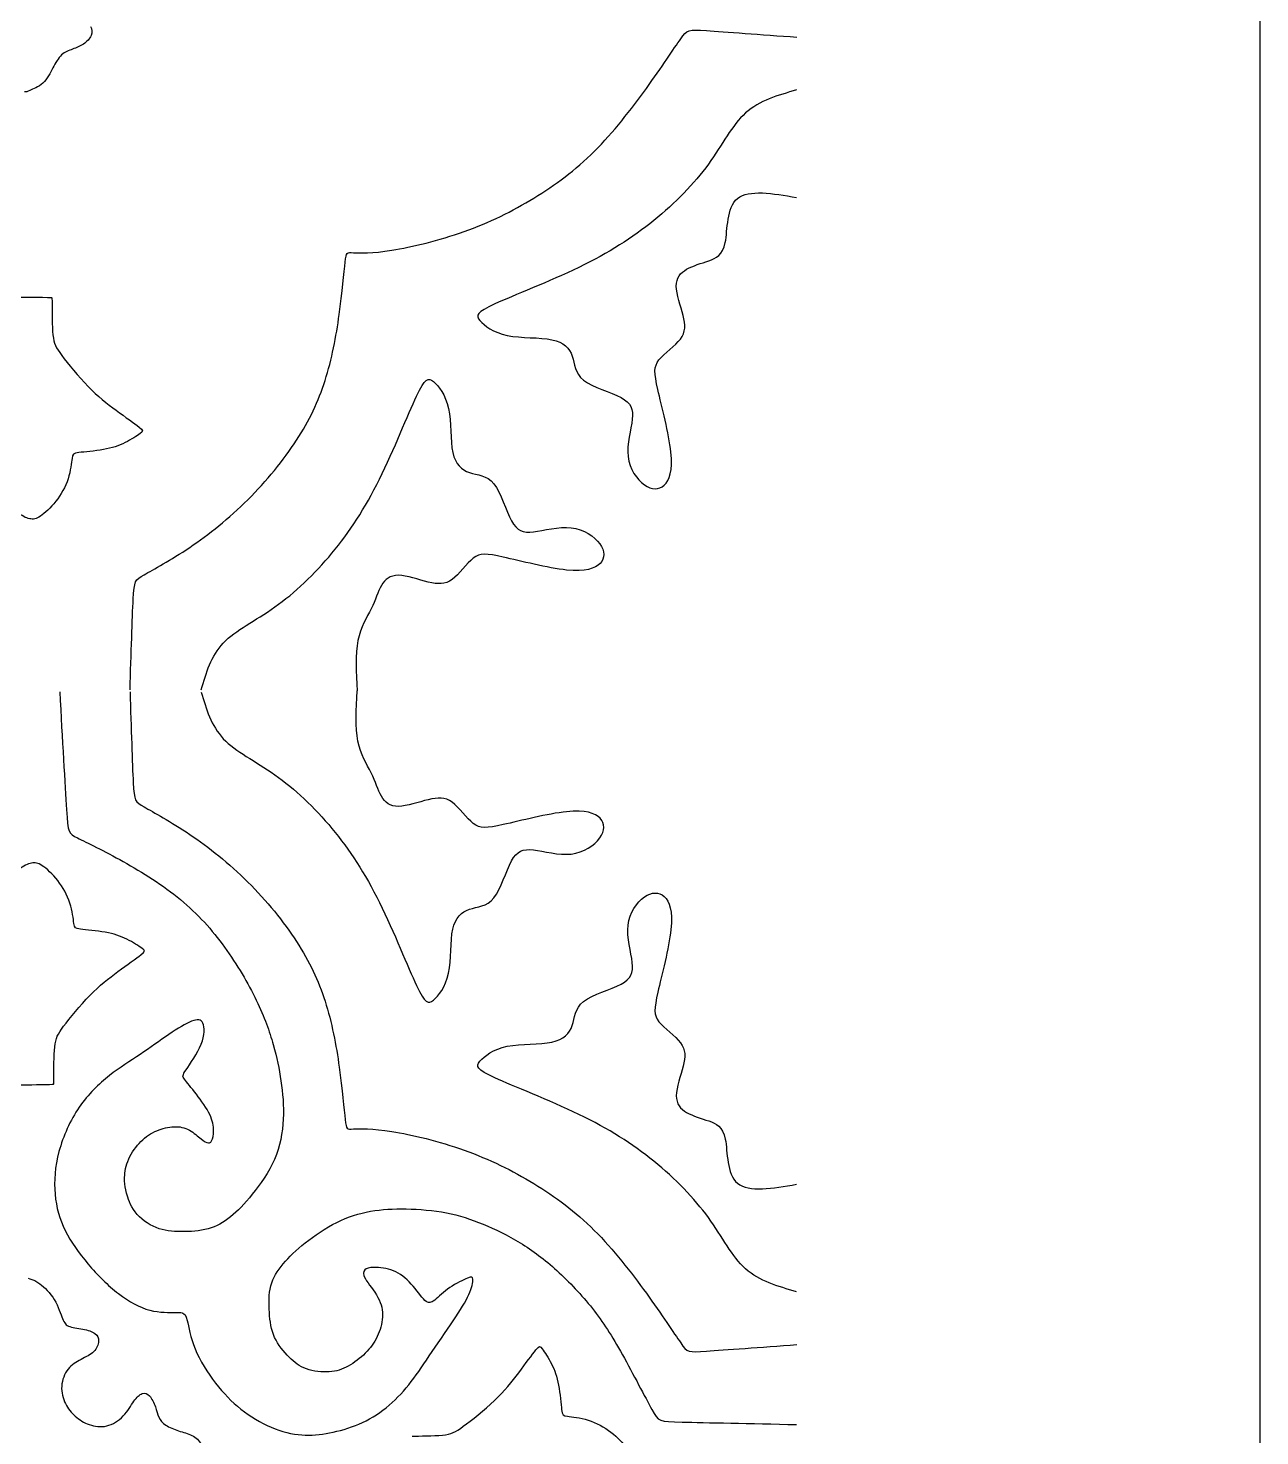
# Model space of a CAD drawing. Extents: x 13 to 543, y 34 to 294.
# Drawn here: x 154.35 to 172.11, y 149.32 to 169.61 of the extents above; entities that cross this region are included whole.
import ezdxf

# ---------------------------------------------------------------- set-up
doc = ezdxf.new("R2010")
doc.units = 0
doc.layers.add('Stand___Spine_003_contour', color=7, linetype='CONTINUOUS')

msp = doc.modelspace()

# ---------------------------------------------------------------- linework, layer by layer
at = {"layer": 'Stand___Spine_003_contour', "color": 7}
msp.add_lwpolyline([(172.110807, 190.067157), (172.110807, 140.217143)], dxfattribs=at)
for points in [[(155.251481, 169.631941), (155.27558, 169.599626), (155.279438, 169.550073), (155.260142, 169.503396)], [(163.760682, 169.456259), (163.856728, 169.593437), (163.868741, 169.593437), (164.132372, 169.574785)], [(155.260142, 169.503396), (155.240838, 169.456719), (155.198443, 169.412976), (155.150164, 169.380569)], [(163.265594, 168.741789), (163.484621, 169.044749), (163.664635, 169.31908), (163.760682, 169.456259)], [(164.132372, 169.574785), (164.396004, 169.556124), (164.916857, 169.518433), (165.434847, 169.480937)], [(154.83463, 169.224392), (154.787306, 169.180571), (154.748762, 169.112114), (154.70955, 169.036675)], [(154.992887, 169.307237), (154.937845, 169.287224), (154.881958, 169.268213), (154.83463, 169.224392)], [(155.150164, 169.380569), (155.101888, 169.348164), (155.047928, 169.327248), (154.992887, 169.307237)], [(154.70955, 169.036675), (154.670338, 168.961236), (154.629103, 168.875989), (154.566441, 168.818823)], [(154.566441, 168.818823), (154.503776, 168.761656), (154.419089, 168.731217), (154.37667, 168.712191)], [(154.37667, 168.712191), (154.334251, 168.693168), (154.334251, 168.685561), (154.29819, 168.694182)], [(162.515511, 167.834892), (162.788528, 168.107243), (163.046569, 168.438829), (163.265594, 168.741789)], [(165.430517, 168.719305), (165.163649, 168.642807), (164.896736, 168.566294), (164.696766, 168.388436)], [(164.696766, 168.388436), (164.496795, 168.210576), (164.363866, 167.931504), (164.160216, 167.651017)], [(161.644422, 167.160892), (161.954439, 167.349367), (162.242495, 167.562541), (162.515511, 167.834892)], [(164.160216, 167.651017), (163.956566, 167.37053), (163.68215, 167.088593), (163.373826, 166.838787)], [(160.638919, 166.679121), (161.00153, 166.808189), (161.334405, 166.972417), (161.644422, 167.160892)], [(164.581035, 167.156333), (164.742977, 167.288153), (165.087255, 167.229259), (165.431479, 167.170383)], [(164.40316, 166.519913), (164.439578, 166.702039), (164.419093, 167.024512), (164.581035, 167.156333)], [(163.373826, 166.838787), (163.065502, 166.588981), (162.723222, 166.371269), (162.293249, 166.163322)], [(159.597164, 166.409898), (159.882113, 166.455279), (160.276305, 166.55005), (160.638919, 166.679121)], [(158.923139, 166.239155), (158.940167, 166.384227), (158.950179, 166.378302), (159.042516, 166.373402)], [(159.042516, 166.373402), (159.134856, 166.368501), (159.312218, 166.364518), (159.597164, 166.409898)], [(164.165889, 166.258228), (164.273358, 166.295903), (164.366742, 166.337785), (164.40316, 166.519913)], [(158.83809, 165.483258), (158.8821, 165.798074), (158.906098, 166.094081), (158.923139, 166.239155)], [(162.293249, 166.163322), (161.863275, 165.955374), (161.34564, 165.757209), (161.081128, 165.635762)], [(163.846245, 166.135414), (163.936794, 166.187062), (164.058421, 166.220553), (164.165889, 166.258228)], [(163.697737, 165.893947), (163.696318, 166.014021), (163.755696, 166.083767), (163.846245, 166.135414)], [(163.795299, 165.468302), (163.761345, 165.603727), (163.699154, 165.773876), (163.697737, 165.893947)], [(154.065476, 165.733484), (154.189191, 165.73445), (154.434852, 165.73445), (154.559873, 165.732518)], [(154.559873, 165.732518), (154.684893, 165.730587), (154.690896, 165.72658), (154.693859, 165.724624)], [(154.693859, 165.724624), (154.69682, 165.722693), (154.696795, 165.722693), (154.696795, 165.620996)], [(154.696788, 165.620952), (154.696788, 165.519275), (154.696788, 165.315986), (154.710318, 165.188688)], [(161.081128, 165.635762), (160.816616, 165.514317), (160.805302, 165.469661), (160.866094, 165.397136)], [(158.634065, 164.532947), (158.73008, 164.834925), (158.79408, 165.16844), (158.83809, 165.483258)], [(160.866094, 165.397136), (160.926887, 165.324611), (161.059972, 165.224027), (161.260735, 165.182183)], [(163.758535, 165.130627), (163.834901, 165.232539), (163.829252, 165.332877), (163.795299, 165.468302)], [(154.710318, 165.188688), (154.723847, 165.061389), (154.750846, 165.010057), (154.838755, 164.892763)], [(161.260735, 165.182183), (161.461498, 165.140339), (161.730374, 165.157096), (161.904334, 165.120785)], [(163.447436, 164.829145), (163.523878, 164.925519), (163.682168, 165.028715), (163.758535, 165.130627)], [(161.904334, 165.120785), (162.078293, 165.084474), (162.157515, 164.995135), (162.195674, 164.88354)], [(154.838755, 164.892763), (154.926661, 164.77547), (155.075902, 164.591645), (155.216092, 164.448328)], [(162.195674, 164.88354), (162.233832, 164.771947), (162.231002, 164.637869), (162.361103, 164.536027)], [(163.43182, 164.40202), (163.376651, 164.643468), (163.370995, 164.732773), (163.447436, 164.829145)], [(158.223018, 163.673422), (158.410037, 163.960584), (158.538048, 164.230969), (158.634065, 164.532947)], [(159.952734, 164.306785), (160.075813, 164.567785), (160.12107, 164.578949), (160.194571, 164.518964)], [(162.361103, 164.536027), (162.491203, 164.434185), (162.754399, 164.364374), (162.901465, 164.286205)], [(155.216092, 164.448328), (155.356283, 164.305012), (155.488962, 164.200874), (155.621942, 164.102711)], [(160.194571, 164.518964), (160.268072, 164.458979), (160.37001, 164.32766), (160.412417, 164.129563)], [(163.619909, 163.500525), (163.591624, 163.767119), (163.486989, 164.160569), (163.43182, 164.40202)], [(159.418075, 163.11076), (159.628821, 163.535024), (159.829653, 164.045786), (159.952734, 164.306785)], [(160.412417, 164.129563), (160.454824, 163.931466), (160.437842, 163.66616), (160.474641, 163.49451)], [(162.901465, 164.286205), (163.048531, 164.208038), (163.079657, 164.121485), (163.062693, 163.973663)], [(155.621942, 164.102711), (155.75492, 164.004548), (155.889009, 163.911735), (155.953474, 163.860932)], [(163.062693, 163.973663), (163.045728, 163.825842), (162.98061, 163.616316), (163.001848, 163.436283)], [(155.968546, 163.769254), (155.924157, 163.737259), (155.839942, 163.681863), (155.749934, 163.637455)], [(155.953474, 163.860932), (156.017942, 163.810127), (156.012944, 163.801248), (155.968546, 163.769254)], [(155.438904, 163.537255), (155.313873, 163.514996), (155.16191, 163.504227), (155.081862, 163.493849)], [(155.749934, 163.637455), (155.659928, 163.593047), (155.563933, 163.559501), (155.438904, 163.537255)], [(157.520432, 162.814501), (157.790938, 163.083512), (158.035997, 163.386259), (158.223018, 163.673422)], [(154.985837, 163.410513), (154.976858, 163.347413), (154.965824, 163.230811), (154.92834, 163.115892)], [(155.081862, 163.493849), (155.001814, 163.483468), (154.994826, 163.473618), (154.985837, 163.410513)], [(160.474641, 163.49451), (160.511441, 163.322861), (160.601982, 163.244691), (160.715079, 163.207039)], [(163.001848, 163.436283), (163.023084, 163.256248), (163.130598, 163.105496), (163.236657, 163.030171)], [(163.523753, 163.02457), (163.600076, 163.094287), (163.648194, 163.233934), (163.619909, 163.500525)], [(154.92834, 163.115892), (154.89085, 163.000973), (154.82681, 162.88743), (154.752316, 162.792222)], [(158.73352, 162.044531), (158.986687, 162.348761), (159.207329, 162.686496), (159.418075, 163.11076)], [(160.715079, 163.207039), (160.828173, 163.169387), (160.964055, 163.17218), (161.067268, 163.043807)], [(161.067268, 163.043807), (161.17048, 162.915434), (161.241231, 162.655732), (161.320452, 162.51062)], [(163.236657, 163.030171), (163.342717, 162.954845), (163.447431, 162.954845), (163.523753, 163.02457)], [(154.752316, 162.792222), (154.677824, 162.697011), (154.5928, 162.620025), (154.530074, 162.578089)], [(156.682364, 162.127666), (156.954889, 162.311805), (157.249923, 162.54549), (157.520432, 162.814501)], [(154.374832, 162.540101), (154.322797, 162.550964), (154.259354, 162.579535), (154.187025, 162.642735)], [(154.530074, 162.578089), (154.467348, 162.536151), (154.426864, 162.529249), (154.374832, 162.540101)], [(161.320452, 162.51062), (161.399671, 162.365506), (161.487389, 162.334794), (161.6372, 162.351533)], [(161.6372, 162.351533), (161.78701, 162.368272), (161.999356, 162.432526), (162.181811, 162.41157)], [(162.181811, 162.41157), (162.36427, 162.390615), (162.51705, 162.284529), (162.593389, 162.179878)], [(156.025788, 161.733328), (156.157814, 161.807345), (156.409842, 161.943527), (156.682364, 162.127666)], [(162.593389, 162.179878), (162.669728, 162.075227), (162.669728, 161.971903), (162.599065, 161.896594)], [(157.910359, 161.268583), (158.194621, 161.469528), (158.480352, 161.740301), (158.73352, 162.044531)], [(160.770206, 161.971898), (160.672535, 161.896471), (160.56795, 161.740283), (160.464667, 161.66493)], [(161.203079, 161.987307), (160.958382, 162.041743), (160.867874, 162.047325), (160.770206, 161.971898)], [(162.116705, 161.801715), (161.846524, 161.829625), (161.447779, 161.932871), (161.203079, 161.987307)], [(162.599065, 161.896594), (162.52841, 161.821285), (162.386883, 161.773806), (162.116705, 161.801715)], [(155.867757, 161.380989), (155.881752, 161.647464), (155.893765, 161.659311), (156.025788, 161.733328)], [(159.691074, 161.724921), (159.569385, 161.726321), (159.4987, 161.667732), (159.446358, 161.578385)], [(160.122448, 161.628655), (159.9852, 161.662157), (159.812761, 161.723523), (159.691074, 161.724921)], [(159.446358, 161.578385), (159.394015, 161.489038), (159.360073, 161.369027), (159.297856, 161.242066)], [(160.464667, 161.66493), (160.361383, 161.589578), (160.259695, 161.595152), (160.122448, 161.628655)], [(155.821754, 160.072479), (155.837754, 160.593465), (155.853755, 161.114514), (155.867757, 161.380989)], [(157.16643, 160.749425), (157.343271, 160.936473), (157.626098, 161.067637), (157.910359, 161.268583)], [(159.297856, 161.242066), (159.235641, 161.115105), (159.14509, 160.98108), (159.106832, 160.784285)], [(156.848163, 160.076752), (156.91887, 160.319543), (156.989587, 160.562376), (157.16643, 160.749425)], [(159.106832, 160.784285), (159.068577, 160.58749), (159.08288, 160.322307), (159.097022, 160.060002)], [(159.106827, 159.335721), (159.068572, 159.532516), (159.082875, 159.797699), (159.097016, 160.060004)], [(154.807633, 160.047526), (154.845687, 159.368648), (154.883637, 158.691677), (154.905399, 158.350402)], [(155.821748, 160.047526), (155.837749, 159.52654), (155.85375, 159.005492), (155.867752, 158.739017)], [(156.848158, 160.043254), (156.918865, 159.800463), (156.989582, 159.557629), (157.166425, 159.370581)], [(157.166425, 159.370581), (157.343265, 159.183533), (157.626093, 159.052369), (157.910354, 158.851423)], [(159.297851, 158.87794), (159.235636, 159.004901), (159.145085, 159.138926), (159.106827, 159.335721)], [(157.910354, 158.851423), (158.194615, 158.650477), (158.480347, 158.379705), (158.733514, 158.075475)], [(159.446352, 158.541621), (159.39401, 158.630968), (159.360068, 158.750979), (159.297851, 158.87794)], [(155.867752, 158.739017), (155.881746, 158.472542), (155.893759, 158.460694), (156.025783, 158.386678)], [(159.691069, 158.395085), (159.56938, 158.393685), (159.498695, 158.452274), (159.446352, 158.541621)], [(160.122442, 158.491351), (159.985195, 158.457849), (159.812756, 158.396483), (159.691069, 158.395085)], [(160.464661, 158.455076), (160.361378, 158.530428), (160.25969, 158.524854), (160.122442, 158.491351)], [(160.770201, 158.148108), (160.67253, 158.223535), (160.567945, 158.379723), (160.464661, 158.455076)], [(154.905399, 158.350402), (154.92715, 158.009126), (154.93365, 158.003792), (155.063543, 157.9402)], [(156.025783, 158.386678), (156.157809, 158.312661), (156.409836, 158.176478), (156.682359, 157.99234)], [(162.1167, 158.318291), (161.846519, 158.290381), (161.447773, 158.187135), (161.203074, 158.132699)], [(162.59906, 158.223411), (162.528405, 158.29872), (162.386878, 158.3462), (162.1167, 158.318291)], [(158.733514, 158.075475), (158.986682, 157.771245), (159.207324, 157.43351), (159.41807, 157.009246)], [(161.203074, 158.132699), (160.958376, 158.078262), (160.867869, 158.072681), (160.770201, 158.148108)], [(162.593384, 157.940128), (162.669723, 158.044779), (162.669723, 158.148103), (162.59906, 158.223411)], [(155.063543, 157.9402), (155.193438, 157.876608), (155.447736, 157.754111), (155.724246, 157.599682)], [(156.682359, 157.99234), (156.954884, 157.808201), (157.249917, 157.574515), (157.520426, 157.305505)], [(162.181806, 157.708436), (162.364264, 157.72939), (162.517045, 157.835477), (162.593384, 157.940128)], [(161.320447, 157.609386), (161.399666, 157.754499), (161.487384, 157.785212), (161.637194, 157.768473)], [(161.637194, 157.768473), (161.787005, 157.751734), (161.999351, 157.68748), (162.181806, 157.708436)], [(154.400973, 157.578503), (154.348938, 157.567639), (154.285495, 157.539068), (154.213166, 157.475869)], [(154.556215, 157.540514), (154.493489, 157.582452), (154.453005, 157.589354), (154.400973, 157.578503)], [(154.778457, 157.326382), (154.703965, 157.421592), (154.618941, 157.498579), (154.556215, 157.540514)], [(155.724246, 157.599682), (156.000759, 157.445254), (156.299825, 157.258723), (156.550335, 157.051502)], [(161.067263, 157.076199), (161.170475, 157.204572), (161.241226, 157.464273), (161.320447, 157.609386)], [(154.95448, 157.002712), (154.916991, 157.117631), (154.852951, 157.231174), (154.778457, 157.326382)], [(157.520426, 157.305505), (157.790933, 157.036494), (158.035992, 156.733747), (158.223013, 156.446584)], [(156.550335, 157.051502), (156.800848, 156.844281), (157.002884, 156.616309), (157.183685, 156.366521)], [(160.715074, 156.912967), (160.828168, 156.950619), (160.96405, 156.947826), (161.067263, 157.076199)], [(163.00184, 156.68372), (163.023076, 156.863755), (163.13059, 157.014507), (163.236649, 157.089833)], [(163.236649, 157.089833), (163.342709, 157.165158), (163.447423, 157.165158), (163.523745, 157.095433)], [(163.523745, 157.095433), (163.600068, 157.025716), (163.648186, 156.886069), (163.619901, 156.619478)], [(155.011978, 156.70809), (155.002999, 156.77119), (154.991965, 156.887792), (154.95448, 157.002712)], [(159.41807, 157.009246), (159.628815, 156.584982), (159.829647, 156.07422), (159.952729, 155.81322)], [(160.474636, 156.625495), (160.511435, 156.797145), (160.601977, 156.875315), (160.715074, 156.912967)], [(155.108002, 156.624755), (155.027954, 156.635136), (155.020967, 156.644985), (155.011978, 156.70809)], [(155.465045, 156.581349), (155.340014, 156.603607), (155.18805, 156.614377), (155.108002, 156.624755)], [(160.412412, 155.990443), (160.454819, 156.18854), (160.437837, 156.453846), (160.474636, 156.625495)], [(163.062685, 156.14634), (163.04572, 156.294161), (162.980602, 156.503687), (163.00184, 156.68372)], [(163.619901, 156.619478), (163.591616, 156.352884), (163.486981, 155.959434), (163.431812, 155.717983)], [(155.776075, 156.481149), (155.686069, 156.525556), (155.590074, 156.559103), (155.465045, 156.581349)], [(155.994686, 156.34935), (155.950298, 156.381344), (155.866083, 156.436741), (155.776075, 156.481149)], [(158.223013, 156.446584), (158.410032, 156.159422), (158.538043, 155.889037), (158.63406, 155.587059)], [(155.648083, 156.015893), (155.781061, 156.114055), (155.91515, 156.206869), (155.979615, 156.257671)], [(155.979615, 156.257671), (156.044083, 156.308476), (156.039085, 156.317356), (155.994686, 156.34935)], [(157.183685, 156.366521), (157.364485, 156.116733), (157.524933, 155.843633), (157.641949, 155.60186)], [(155.242233, 155.670275), (155.382423, 155.813592), (155.515103, 155.91773), (155.648083, 156.015893)], [(162.901457, 155.833798), (163.048523, 155.911965), (163.079649, 155.998518), (163.062685, 156.14634)], [(159.952729, 155.81322), (160.075808, 155.552221), (160.121065, 155.541057), (160.194566, 155.601042)], [(160.194566, 155.601042), (160.268067, 155.661027), (160.370005, 155.792346), (160.412412, 155.990443)], [(162.361095, 155.583976), (162.491195, 155.685818), (162.754391, 155.755629), (162.901457, 155.833798)], [(154.864895, 155.225841), (154.952802, 155.343133), (155.102042, 155.526959), (155.242233, 155.670275)], [(157.641949, 155.60186), (157.758965, 155.360086), (157.832968, 155.14892), (157.88648, 154.9624)], [(163.431812, 155.717983), (163.376643, 155.476535), (163.370987, 155.38723), (163.447429, 155.290858)], [(158.63406, 155.587059), (158.730074, 155.285081), (158.794075, 154.951565), (158.838085, 154.636748)], [(162.195666, 155.236463), (162.233825, 155.348056), (162.230994, 155.482134), (162.361095, 155.583976)], [(154.736458, 154.929916), (154.749988, 155.057215), (154.776986, 155.108546), (154.864895, 155.225841)], [(156.709859, 155.299348), (156.625791, 155.266275), (156.508912, 155.195304), (156.38035, 155.10794)], [(156.871418, 155.2693), (156.84496, 155.327487), (156.793927, 155.332422), (156.709859, 155.299348)], [(156.846893, 154.967344), (156.899874, 155.099548), (156.897875, 155.211112), (156.871418, 155.2693)], [(161.904326, 154.999218), (162.078286, 155.035529), (162.157507, 155.124868), (162.195666, 155.236463)], [(163.447429, 155.290858), (163.52387, 155.194484), (163.68216, 155.091288), (163.758527, 154.989376)], [(156.38035, 155.10794), (156.251788, 155.020575), (156.111862, 154.917024), (155.967446, 154.820066)], [(161.260727, 154.93782), (161.46149, 154.979664), (161.730366, 154.962908), (161.904326, 154.999218)], [(163.758527, 154.989376), (163.834893, 154.887464), (163.829244, 154.787126), (163.795291, 154.651701)], [(154.722929, 154.497651), (154.722929, 154.599329), (154.722929, 154.802617), (154.736458, 154.929916)], [(155.967446, 154.820066), (155.823033, 154.72311), (155.675818, 154.633795), (155.524256, 154.514851)], [(156.630471, 154.600191), (156.685094, 154.681037), (156.793914, 154.83514), (156.846893, 154.967344)], [(157.88648, 154.9624), (157.93999, 154.77588), (157.972987, 154.614069), (157.997996, 154.439869)], [(160.866086, 154.722867), (160.926879, 154.795392), (161.059964, 154.895976), (161.260727, 154.93782)], [(156.606348, 154.464534), (156.573849, 154.509453), (156.575853, 154.519347), (156.630471, 154.600191)], [(158.838085, 154.636748), (158.882094, 154.321932), (158.906093, 154.025925), (158.923134, 153.880851)], [(161.08112, 154.484241), (160.816608, 154.605686), (160.805294, 154.650342), (160.866086, 154.722867)], [(163.795291, 154.651701), (163.761337, 154.516277), (163.699146, 154.346127), (163.697729, 154.226056)], [(154.091617, 154.38512), (154.215332, 154.384154), (154.460993, 154.384154), (154.586014, 154.386085)], [(154.586014, 154.386085), (154.711033, 154.388016), (154.717037, 154.392024), (154.72, 154.393979)], [(154.72, 154.393979), (154.722961, 154.395911), (154.722936, 154.395911), (154.722936, 154.497608)], [(155.524256, 154.514851), (155.372694, 154.395908), (155.217755, 154.247961), (155.088704, 154.059433)], [(156.777862, 154.246423), (156.705859, 154.339671), (156.638844, 154.419615), (156.606348, 154.464534)], [(157.997996, 154.439869), (158.023003, 154.265666), (158.04, 154.079212), (158.030502, 153.886758)], [(162.293241, 153.956682), (161.863267, 154.164629), (161.345632, 154.362794), (161.08112, 154.484241)], [(156.970907, 153.954805), (156.926926, 154.046522), (156.849866, 154.153176), (156.777862, 154.246423)], [(163.697729, 154.226056), (163.69631, 154.105983), (163.755688, 154.036236), (163.846237, 153.984589)], [(155.088704, 154.059433), (154.95965, 153.870905), (154.856683, 153.642056), (154.797658, 153.422939)], [(163.846237, 153.984589), (163.936787, 153.932941), (164.058413, 153.89945), (164.165881, 153.861775)], [(156.147829, 153.692345), (156.227802, 153.735736), (156.31289, 153.762405), (156.394357, 153.773739)], [(156.394357, 153.773739), (156.475824, 153.785085), (156.5539, 153.781126), (156.625101, 153.753315)], [(157.025906, 153.721925), (157.025904, 153.786003), (157.014872, 153.863088), (156.970907, 153.954805)], [(158.030502, 153.886758), (158.021009, 153.694302), (157.98501, 153.496009), (157.903998, 153.308478)], [(158.923134, 153.880851), (158.940162, 153.735779), (158.950173, 153.741704), (159.042511, 153.746604)], [(163.373818, 153.281216), (163.065494, 153.531022), (162.723214, 153.748734), (162.293241, 153.956682)], [(164.165881, 153.861775), (164.27335, 153.824101), (164.366734, 153.782218), (164.403152, 153.60009)], [(155.927796, 153.510781), (155.992788, 153.588709), (156.067857, 153.648953), (156.147829, 153.692345)], [(156.625101, 153.753315), (156.696302, 153.725505), (156.75987, 153.674543), (156.810874, 153.633592)], [(156.810874, 153.633592), (156.861879, 153.592639), (156.899889, 153.562043), (156.929928, 153.550713)], [(156.929928, 153.550713), (156.959968, 153.539391), (156.98197, 153.547285), (156.998421, 153.576812)], [(156.998421, 153.576812), (157.014862, 153.606351), (157.025911, 153.657847), (157.025906, 153.721925)], [(159.042511, 153.746604), (159.134851, 153.751505), (159.312212, 153.755488), (159.597159, 153.710108)], [(159.597159, 153.710108), (159.882107, 153.664727), (160.2763, 153.569956), (160.638913, 153.440885)], [(164.403152, 153.60009), (164.43957, 153.417964), (164.419085, 153.095491), (164.581027, 152.96367)], [(154.797658, 153.422939), (154.738634, 153.203824), (154.723639, 152.994686), (154.74064, 152.805666)], [(155.777254, 153.244328), (155.807756, 153.337059), (155.862805, 153.432856), (155.927796, 153.510781)], [(160.638913, 153.440885), (161.001525, 153.311817), (161.3344, 153.147589), (161.644417, 152.959114)], [(155.742204, 152.997098), (155.740736, 153.060707), (155.746755, 153.151597), (155.777254, 153.244328)], [(157.903998, 153.308478), (157.822983, 153.120947), (157.697017, 152.944369), (157.584488, 152.804707)], [(164.160208, 152.468986), (163.956558, 152.749473), (163.682142, 153.03141), (163.373818, 153.281216)], [(155.772738, 152.822951), (155.752749, 152.894985), (155.743733, 152.933488), (155.742204, 152.997098)], [(161.644417, 152.959114), (161.954433, 152.770639), (162.242489, 152.557465), (162.515506, 152.285114)], [(164.581027, 152.96367), (164.742969, 152.83185), (165.087247, 152.890745), (165.431471, 152.94962)], [(154.74064, 152.805666), (154.757644, 152.616647), (154.80663, 152.447954), (154.888156, 152.283118)], [(155.89626, 152.55057), (155.823737, 152.645337), (155.792737, 152.750918), (155.772738, 152.822951)], [(157.584488, 152.804707), (157.471962, 152.665046), (157.372991, 152.562458), (157.271954, 152.481507)], [(158.801638, 152.400053), (158.963121, 152.480455), (159.125213, 152.530806), (159.288688, 152.559906)], [(159.288688, 152.559906), (159.452161, 152.589006), (159.61726, 152.596902), (159.803236, 152.593448)], [(159.803236, 152.593448), (159.98921, 152.589995), (160.196318, 152.575197), (160.383304, 152.539169)], [(156.1983, 152.325073), (156.082735, 152.371967), (155.96878, 152.455807), (155.89626, 152.55057)], [(157.271954, 152.481507), (157.170917, 152.400557), (157.067971, 152.341385), (156.946901, 152.307809)], [(158.347066, 152.104495), (158.479036, 152.209057), (158.640157, 152.319653), (158.801638, 152.400053)], [(160.383304, 152.539169), (160.570291, 152.503152), (160.737357, 152.445902), (160.912351, 152.373872)], [(160.912351, 152.373872), (161.087347, 152.301841), (161.270409, 152.214982), (161.448407, 152.105948)], [(164.696758, 151.731567), (164.496787, 151.909427), (164.363858, 152.188499), (164.160208, 152.468986)], [(154.888156, 152.283118), (154.969679, 152.118282), (155.083664, 151.957468), (155.21719, 151.800547)], [(156.558869, 152.267332), (156.430821, 152.268297), (156.313868, 152.278171), (156.1983, 152.325073)], [(156.946901, 152.307809), (156.82583, 152.274234), (156.686919, 152.266347), (156.558869, 152.267332)], [(162.515506, 152.285114), (162.788523, 152.012763), (163.046564, 151.681177), (163.265589, 151.378217)], [(158.029029, 151.802039), (158.112008, 151.901173), (158.215098, 151.999929), (158.347066, 152.104495)], [(161.448407, 152.105948), (161.626405, 151.996917), (161.799448, 151.865649), (161.97671, 151.70454)], [(155.21719, 151.800547), (155.350716, 151.643627), (155.503719, 151.490683), (155.655751, 151.373244)], [(157.851998, 151.485278), (157.883013, 151.603186), (157.94605, 151.702906), (158.029029, 151.802039)], [(159.344715, 151.750696), (159.271207, 151.750213), (159.23122, 151.739374), (159.207182, 151.715177)], [(159.62022, 151.702824), (159.525231, 151.741312), (159.418224, 151.751179), (159.344715, 151.750696)], [(154.352777, 151.594466), (154.377816, 151.588745), (154.427839, 151.577326), (154.494284, 151.534516)], [(159.207182, 151.715177), (159.183132, 151.69099), (159.175158, 151.653564), (159.215231, 151.584846)], [(159.215231, 151.584846), (159.255314, 151.516126), (159.34315, 151.416652), (159.396153, 151.319964)], [(159.874724, 151.511877), (159.798228, 151.597223), (159.71521, 151.664338), (159.62022, 151.702824)], [(160.686162, 151.595188), (160.625937, 151.570426), (160.522372, 151.522279), (160.433076, 151.460838)], [(160.763864, 151.581017), (160.762396, 151.620949), (160.746395, 151.619959), (160.686162, 151.595188)], [(160.70734, 151.359486), (160.752323, 151.460116), (160.765332, 151.541085), (160.763864, 151.581017)], [(161.97671, 151.70454), (162.153969, 151.543434), (162.334501, 151.353489), (162.487874, 151.159312)], [(165.430509, 151.400698), (165.163641, 151.477196), (164.896728, 151.553709), (164.696758, 151.731567)], [(154.494284, 151.534516), (154.560726, 151.491709), (154.643789, 151.417376), (154.7065, 151.323136)], [(155.655751, 151.373244), (155.807781, 151.255802), (155.958795, 151.173898), (156.105807, 151.135417)], [(157.830981, 151.10237), (157.821978, 151.231127), (157.820999, 151.36737), (157.851998, 151.485278)], [(160.073195, 151.27616), (160.021067, 151.323148), (159.951219, 151.426531), (159.874724, 151.511877)], [(160.433076, 151.460838), (160.343779, 151.399396), (160.268329, 151.323955), (160.213816, 151.281495)], [(160.481323, 150.983011), (160.585318, 151.138413), (160.662357, 151.258853), (160.70734, 151.359486)], [(163.265589, 151.378217), (163.484616, 151.075257), (163.66463, 150.800926), (163.760676, 150.663746)], [(154.7065, 151.323136), (154.769214, 151.228899), (154.811672, 151.114639), (154.840278, 151.040221)], [(156.105807, 151.135417), (156.252818, 151.096933), (156.395891, 151.10187), (156.47439, 151.102848)], [(159.396153, 151.319964), (159.449156, 151.223276), (159.467158, 151.129529), (159.461666, 151.034287)], [(160.213816, 151.281495), (160.1593, 151.239036), (160.125324, 151.229176), (160.073195, 151.27616)], [(162.487874, 151.159312), (162.641247, 150.965135), (162.767541, 150.766339), (162.920064, 150.493962)], [(154.840278, 151.040221), (154.868884, 150.965803), (154.885007, 150.92802), (154.934291, 150.906095)], [(156.47439, 151.102848), (156.552889, 151.103814), (156.566894, 151.100917), (156.585065, 151.092371)], [(156.585065, 151.092371), (156.603243, 151.083873), (156.624866, 151.070282), (156.646846, 150.985507)], [(156.646846, 150.985507), (156.668817, 150.900731), (156.690849, 150.744692), (156.758874, 150.577867)], [(157.906484, 150.742664), (157.856976, 150.852224), (157.839975, 150.973613), (157.830981, 151.10237)], [(159.461666, 151.034287), (159.456185, 150.939045), (159.427186, 150.842386), (159.384673, 150.754525)], [(160.136762, 150.475747), (160.246238, 150.637041), (160.377327, 150.827607), (160.481323, 150.983011)], [(154.934291, 150.906095), (154.983573, 150.884175), (155.066486, 150.876561), (155.139787, 150.862281)], [(155.139787, 150.862281), (155.213089, 150.84799), (155.276823, 150.827037), (155.316356, 150.79851)], [(155.316356, 150.79851), (155.355885, 150.769982), (155.371336, 150.733775), (155.368451, 150.68712)], [(158.11501, 150.458435), (158.037989, 150.535422), (157.955991, 150.633106), (157.906484, 150.742664)], [(159.384673, 150.754525), (159.342161, 150.666665), (159.2862, 150.587781), (159.21416, 150.515208)], [(155.298985, 150.538594), (155.25361, 150.493802), (155.184227, 150.461472), (155.11568, 150.425275)], [(155.368451, 150.68712), (155.365564, 150.640462), (155.344352, 150.583388), (155.298985, 150.538594)], [(156.758874, 150.577867), (156.826899, 150.411044), (156.940875, 150.233473), (157.055897, 150.08445)], [(161.426913, 150.234499), (161.526397, 150.365712), (161.62046, 150.49802), (161.671946, 150.561629)], [(161.671946, 150.561629), (161.723435, 150.625241), (161.732433, 150.620309), (161.764858, 150.5765)], [(161.764858, 150.5765), (161.797283, 150.532701), (161.853425, 150.449605), (161.898431, 150.360792)], [(163.760676, 150.663746), (163.856723, 150.526569), (163.868736, 150.526569), (164.132367, 150.545221)], [(164.132367, 150.545221), (164.395999, 150.563882), (164.916851, 150.601573), (165.434842, 150.639069)], [(155.11568, 150.425275), (155.047131, 150.389075), (154.979661, 150.349131), (154.928478, 150.284353)], [(158.363558, 150.289689), (158.264008, 150.325227), (158.192032, 150.381452), (158.11501, 150.458435)], [(158.968653, 150.329186), (158.88311, 150.281792), (158.80017, 150.253199), (158.695088, 150.24628)], [(159.21416, 150.515208), (159.142122, 150.442635), (159.054193, 150.37658), (158.968653, 150.329186)], [(159.840745, 150.059807), (159.939223, 150.18214), (160.027287, 150.314453), (160.136762, 150.475747)], [(161.898431, 150.360792), (161.943436, 150.271981), (161.977434, 150.177261), (161.999979, 150.053892)], [(162.920064, 150.493962), (163.072588, 150.221586), (163.251594, 149.875235), (163.346138, 149.702034)], [(154.928478, 150.284353), (154.877293, 150.219573), (154.842595, 150.130173), (154.836794, 150.040619)], [(158.695088, 150.24628), (158.590006, 150.239352), (158.463111, 150.25415), (158.363558, 150.289689)], [(161.076645, 149.834038), (161.22189, 149.972367), (161.32743, 150.103285), (161.426913, 150.234499)], [(154.836794, 150.040619), (154.830996, 149.951065), (154.85414, 149.861644), (154.889849, 149.788296)], [(155.87701, 149.822619), (155.919463, 149.882579), (155.960028, 149.918791), (155.997618, 149.932092)], [(155.997618, 149.932092), (156.03521, 149.945394), (156.070005, 149.935858), (156.102765, 149.899734)], [(157.055897, 150.08445), (157.170921, 149.935424), (157.286922, 149.815044), (157.420448, 149.708951)], [(159.513216, 149.728717), (159.63319, 149.824908), (159.742267, 149.937476), (159.840745, 150.059807)], [(161.999979, 150.053892), (162.022537, 149.930521), (162.033451, 149.780575), (162.043969, 149.70159)], [(154.889849, 149.788296), (154.925567, 149.71495), (154.973787, 149.657851), (155.0317, 149.607377)], [(155.724555, 149.610269), (155.790133, 149.678798), (155.834556, 149.76266), (155.87701, 149.822619)], [(156.102765, 149.899734), (156.135525, 149.863614), (156.166443, 149.800694), (156.186711, 149.743567)], [(156.186711, 149.743567), (156.206969, 149.686441), (156.216623, 149.63505), (156.236903, 149.591212)], [(159.122676, 149.492853), (159.262157, 149.55255), (159.393241, 149.632525), (159.513216, 149.728717)], [(160.62623, 149.461711), (160.745101, 149.54845), (160.9314, 149.695709), (161.076645, 149.834038)], [(155.0317, 149.607377), (155.089612, 149.556902), (155.157148, 149.51311), (155.234477, 149.485485)], [(155.48525, 149.467428), (155.572077, 149.488382), (155.658976, 149.541737), (155.724555, 149.610269)], [(156.236903, 149.591212), (156.257185, 149.547374), (156.288035, 149.511227), (156.33727, 149.478844)], [(157.420448, 149.708951), (157.553974, 149.60286), (157.704991, 149.511085), (157.856013, 149.447437)], [(162.043969, 149.70159), (162.05449, 149.622605), (162.064472, 149.61571), (162.128426, 149.606841)], [(162.128426, 149.606841), (162.192376, 149.597981), (162.310547, 149.587093), (162.427012, 149.550107)], [(162.427012, 149.550107), (162.543478, 149.513115), (162.658549, 149.449925), (162.755038, 149.37642)], [(163.346138, 149.702034), (163.440682, 149.528831), (163.450689, 149.528831), (163.781605, 149.521968)], [(163.781605, 149.521968), (164.11252, 149.515111), (164.772842, 149.501206), (165.428855, 149.487385)], [(155.234477, 149.485485), (155.31181, 149.457861), (155.398422, 149.446466), (155.48525, 149.467428)], [(156.33727, 149.478844), (156.386503, 149.446461), (156.454039, 149.417902), (156.521575, 149.396006)], [(156.521575, 149.396006), (156.589114, 149.37411), (156.656692, 149.358872), (156.714549, 149.329376)], [(156.714549, 149.329376), (156.772404, 149.299878), (156.820685, 149.25605), (156.849836, 149.199934)], [(157.856013, 149.447437), (158.007037, 149.383788), (158.15807, 149.34826), (158.29658, 149.337411)], [(158.29658, 149.337411), (158.43509, 149.326571), (158.561141, 149.34038), (158.698117, 149.367022)], [(158.698117, 149.367022), (158.835095, 149.393662), (158.983195, 149.433157), (159.122676, 149.492853)], [(159.888241, 149.32163), (159.991287, 149.32163), (160.197311, 149.32163), (160.326323, 149.33498)], [(160.326323, 149.33498), (160.455335, 149.34833), (160.507357, 149.37497), (160.62623, 149.461711)], [(162.755038, 149.37642), (162.85153, 149.302918), (162.929552, 149.219022), (162.972052, 149.157129)]]:
    msp.add_open_spline(points, degree=3, dxfattribs=at)

doc.saveas('drawing.dxf')
